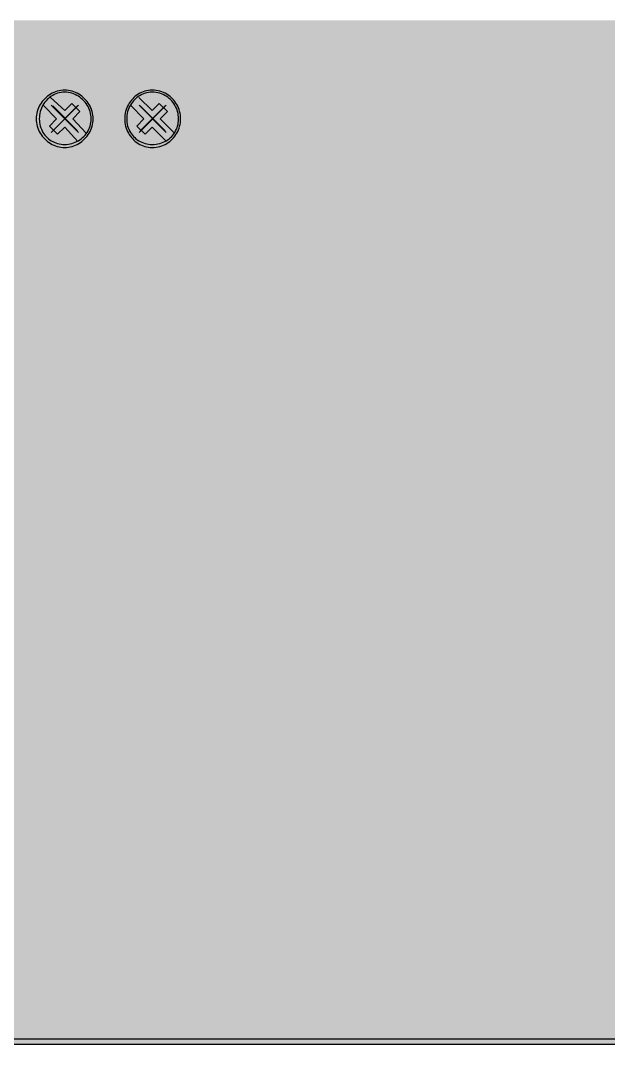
# Model space of a CAD drawing. Header units: millimetres. Extents: x 0 to 966, y -664 to 90.
# Drawn here: x 608.5 to 660.2, y -390 to -300 of the extents above; entities that cross this region are included whole.
import ezdxf

# ---------------------------------------------------------------- set-up
doc = ezdxf.new("R2010")
doc.units = ezdxf.units.MM
for name, color, linetype in [('HDL_BODY', 7, 'Continuous'), ('HDL_COLOUR', 7, 'Continuous'), ('HDL_DETAIL', 7, 'Continuous'), ('HDL_PRINT', 7, 'Continuous')]:
    doc.layers.add(name, color=color, linetype=linetype)

# ---------------------------------------------------------------- blocks, each defined once
blk = doc.blocks.new('M_DM06.1_FRONT')
at = {"layer": 'HDL_BODY', "true_color": 0x202126}
blk.add_hatch(color=250, dxfattribs=at).paths.add_polyline_path([(0, 0), (216, 0), (216, 90), (0, 90)])
at = {"layer": 'HDL_BODY', "true_color": 0x2a2a30}
blk.add_hatch(color=250, dxfattribs=at).paths.add_polyline_path([(0.4, 20.52), (215.6, 20.52), (215.6, 68.31), (0.4, 68.31)])
at = {"layer": 'HDL_BODY', "true_color": 0x23242a}
blk.add_hatch(color=250, dxfattribs=at).paths.add_polyline_path([(0.4, 0.5), (215.6, 0.5), (215.6, 19.8), (0.4, 19.8)])
at = {"layer": 'HDL_COLOUR', "true_color": 0x1a332c}
for points in [[(114.91, 81.355), (114.904, 81.523), (114.887, 81.688), (114.858, 81.851), (114.818, 82.011), (114.768, 82.167), (114.707, 82.319), (114.638, 82.466), (114.559, 82.609), (114.471, 82.746), (114.376, 82.877), (114.272, 83.003), (114.161, 83.122), (114.043, 83.233), (113.918, 83.337), (113.788, 83.434), (113.651, 83.522), (113.51, 83.601), (113.363, 83.671), (113.213, 83.732), (113.058, 83.782), (112.9, 83.822), (112.738, 83.851), (112.574, 83.869), (112.408, 83.875), (112.241, 83.869), (112.077, 83.851), (111.916, 83.822), (111.757, 83.782), (111.603, 83.732), (111.452, 83.671), (111.305, 83.601), (111.164, 83.522), (111.028, 83.434), (110.897, 83.337), (110.772, 83.233), (110.654, 83.122), (110.543, 83.003), (110.44, 82.877), (110.344, 82.746), (110.256, 82.609), (110.178, 82.466), (110.108, 82.319), (110.048, 82.167), (109.998, 82.011), (109.958, 81.851), (109.929, 81.688), (109.911, 81.523), (109.905, 81.355), (109.911, 81.187), (109.929, 81.022), (109.958, 80.86), (109.998, 80.7), (110.048, 80.544), (110.108, 80.393), (110.178, 80.245), (110.256, 80.103), (110.344, 79.966), (110.44, 79.834), (110.543, 79.709), (110.654, 79.591), (110.772, 79.479), (110.897, 79.375), (111.028, 79.279), (111.164, 79.191), (111.305, 79.111), (111.452, 79.041), (111.603, 78.981), (111.757, 78.93), (111.916, 78.89), (112.077, 78.861), (112.241, 78.844), (112.408, 78.838), (112.574, 78.844), (112.738, 78.861), (112.9, 78.89), (113.058, 78.93), (113.213, 78.981), (113.363, 79.041), (113.51, 79.111), (113.651, 79.191), (113.788, 79.279), (113.918, 79.375), (114.043, 79.479), (114.161, 79.591), (114.272, 79.709), (114.376, 79.834), (114.471, 79.966), (114.559, 80.103), (114.638, 80.245), (114.707, 80.393), (114.768, 80.544), (114.818, 80.7), (114.858, 80.86), (114.887, 81.022), (114.904, 81.187), (114.91, 81.355)], [(122.593, 81.355), (122.587, 81.523), (122.571, 81.688), (122.544, 81.851), (122.507, 82.011), (122.46, 82.167), (122.403, 82.319), (122.337, 82.466), (122.262, 82.609), (122.178, 82.746), (122.086, 82.877), (121.986, 83.003), (121.878, 83.122), (121.762, 83.233), (121.64, 83.337), (121.51, 83.434), (121.374, 83.522), (121.232, 83.601), (121.084, 83.671), (120.931, 83.732), (120.772, 83.782), (120.608, 83.822), (120.44, 83.851), (120.267, 83.869), (120.09, 83.875), (119.924, 83.869), (119.762, 83.851), (119.602, 83.822), (119.447, 83.782), (119.295, 83.732), (119.149, 83.671), (119.007, 83.601), (118.87, 83.522), (118.739, 83.434), (118.614, 83.337), (118.495, 83.233), (118.382, 83.122), (118.277, 83.003), (118.179, 82.877), (118.088, 82.746), (118.006, 82.609), (117.932, 82.466), (117.867, 82.319), (117.811, 82.167), (117.764, 82.011), (117.727, 81.851), (117.7, 81.688), (117.684, 81.523), (117.678, 81.355), (117.684, 81.187), (117.7, 81.022), (117.727, 80.86), (117.764, 80.7), (117.811, 80.544), (117.867, 80.393), (117.932, 80.245), (118.006, 80.103), (118.088, 79.966), (118.179, 79.834), (118.277, 79.709), (118.382, 79.591), (118.495, 79.479), (118.614, 79.375), (118.739, 79.279), (118.87, 79.191), (119.007, 79.111), (119.149, 79.041), (119.295, 78.981), (119.447, 78.93), (119.602, 78.89), (119.762, 78.861), (119.924, 78.844), (120.09, 78.838), (120.267, 78.844), (120.44, 78.861), (120.608, 78.89), (120.772, 78.93), (120.931, 78.981), (121.084, 79.041), (121.232, 79.111), (121.374, 79.191), (121.51, 79.279), (121.64, 79.375), (121.762, 79.479), (121.878, 79.591), (121.986, 79.709), (122.086, 79.834), (122.178, 79.966), (122.262, 80.103), (122.337, 80.245), (122.403, 80.393), (122.46, 80.544), (122.507, 80.7), (122.544, 80.86), (122.571, 81.022), (122.587, 81.187), (122.593, 81.355)], [(114.729, 81.355), (114.723, 81.518), (114.706, 81.679), (114.677, 81.837), (114.637, 81.991), (114.587, 82.142), (114.527, 82.288), (114.457, 82.43), (114.378, 82.567), (114.291, 82.698), (114.195, 82.823), (114.092, 82.941), (113.982, 83.053), (113.864, 83.157), (113.74, 83.253), (113.61, 83.341), (113.475, 83.421), (113.334, 83.491), (113.189, 83.552), (113.039, 83.602), (112.886, 83.643), (112.729, 83.672), (112.57, 83.69), (112.408, 83.696), (112.246, 83.69), (112.088, 83.672), (111.933, 83.643), (111.783, 83.602), (111.637, 83.552), (111.496, 83.491), (111.36, 83.421), (111.229, 83.341), (111.105, 83.253), (110.986, 83.157), (110.875, 83.053), (110.77, 82.941), (110.672, 82.823), (110.582, 82.698), (110.5, 82.567), (110.426, 82.43), (110.361, 82.288), (110.305, 82.142), (110.259, 81.991), (110.222, 81.837), (110.195, 81.679), (110.179, 81.518), (110.173, 81.355), (110.179, 81.192), (110.195, 81.033), (110.222, 80.877), (110.259, 80.726), (110.305, 80.579), (110.361, 80.437), (110.426, 80.3), (110.5, 80.168), (110.582, 80.043), (110.672, 79.924), (110.77, 79.811), (110.875, 79.705), (110.986, 79.607), (111.105, 79.516), (111.229, 79.434), (111.36, 79.36), (111.496, 79.294), (111.637, 79.238), (111.783, 79.191), (111.933, 79.154), (112.088, 79.127), (112.246, 79.11), (112.408, 79.105), (112.57, 79.11), (112.729, 79.127), (112.886, 79.154), (113.039, 79.191), (113.189, 79.238), (113.334, 79.294), (113.475, 79.36), (113.61, 79.434), (113.74, 79.516), (113.864, 79.607), (113.982, 79.705), (114.092, 79.811), (114.195, 79.924), (114.291, 80.043), (114.378, 80.168), (114.457, 80.3), (114.527, 80.437), (114.587, 80.579), (114.637, 80.726), (114.677, 80.877), (114.706, 81.033), (114.723, 81.192), (114.729, 81.355)], [(122.415, 81.355), (122.409, 81.518), (122.393, 81.679), (122.366, 81.837), (122.329, 81.991), (122.282, 82.142), (122.225, 82.288), (122.159, 82.43), (122.085, 82.567), (122.001, 82.698), (121.909, 82.823), (121.809, 82.941), (121.701, 83.053), (121.586, 83.157), (121.463, 83.253), (121.334, 83.341), (121.198, 83.421), (121.056, 83.491), (120.908, 83.552), (120.755, 83.602), (120.596, 83.643), (120.432, 83.672), (120.263, 83.69), (120.09, 83.696), (119.929, 83.69), (119.77, 83.672), (119.616, 83.643), (119.466, 83.602), (119.32, 83.552), (119.179, 83.491), (119.043, 83.421), (118.912, 83.341), (118.787, 83.253), (118.669, 83.157), (118.557, 83.053), (118.452, 82.941), (118.355, 82.823), (118.265, 82.698), (118.183, 82.567), (118.109, 82.43), (118.044, 82.288), (117.988, 82.142), (117.941, 81.991), (117.905, 81.837), (117.878, 81.679), (117.862, 81.518), (117.856, 81.355), (117.862, 81.192), (117.878, 81.033), (117.905, 80.877), (117.941, 80.726), (117.988, 80.579), (118.044, 80.437), (118.109, 80.3), (118.183, 80.168), (118.265, 80.043), (118.355, 79.924), (118.452, 79.811), (118.557, 79.705), (118.669, 79.607), (118.787, 79.516), (118.912, 79.434), (119.043, 79.36), (119.179, 79.294), (119.32, 79.238), (119.466, 79.191), (119.616, 79.154), (119.77, 79.127), (119.929, 79.11), (120.09, 79.105), (120.263, 79.11), (120.432, 79.127), (120.596, 79.154), (120.755, 79.191), (120.908, 79.238), (121.056, 79.294), (121.198, 79.36), (121.334, 79.434), (121.463, 79.516), (121.586, 79.607), (121.701, 79.705), (121.809, 79.811), (121.909, 79.924), (122.001, 80.043), (122.085, 80.168), (122.159, 80.3), (122.225, 80.437), (122.282, 80.579), (122.329, 80.726), (122.366, 80.877), (122.393, 81.033), (122.409, 81.192), (122.415, 81.355)]]:
    blk.add_hatch(color=250, dxfattribs=at).paths.add_polyline_path(points)
at = {"layer": 'HDL_COLOUR', "true_color": 0x9ea4a8}
for points in [[(114.159, 81.356), (114.145, 81.586), (114.1, 81.813), (114.026, 82.031), (113.925, 82.238), (113.797, 82.43), (113.646, 82.603), (113.474, 82.755), (113.284, 82.883), (113.078, 82.985), (112.861, 83.059), (112.636, 83.104), (112.408, 83.119), (112.179, 83.104), (111.954, 83.059), (111.737, 82.985), (111.532, 82.883), (111.341, 82.755), (111.169, 82.603), (111.018, 82.43), (110.891, 82.238), (110.789, 82.031), (110.716, 81.813), (110.671, 81.586), (110.656, 81.356), (110.671, 81.126), (110.716, 80.9), (110.789, 80.682), (110.891, 80.475), (111.018, 80.283), (111.169, 80.11), (111.341, 79.958), (111.532, 79.829), (111.737, 79.727), (111.954, 79.653), (112.179, 79.608), (112.408, 79.593), (112.636, 79.608), (112.861, 79.653), (113.078, 79.727), (113.284, 79.829), (113.474, 79.958), (113.646, 80.11), (113.797, 80.283), (113.925, 80.475), (114.026, 80.682), (114.1, 80.9), (114.145, 81.126)], [(114.046, 81.4), (114.032, 81.61), (113.992, 81.816), (113.925, 82.015), (113.832, 82.204), (113.716, 82.378), (113.579, 82.537), (113.422, 82.675), (113.249, 82.792), (113.062, 82.885), (112.864, 82.952), (112.66, 82.993), (112.451, 83.007), (112.243, 82.993), (112.039, 82.952), (111.841, 82.885), (111.654, 82.792), (111.481, 82.675), (111.324, 82.537), (111.186, 82.378), (111.07, 82.204), (110.978, 82.015), (110.911, 81.816), (110.87, 81.61), (110.857, 81.4), (110.87, 81.191), (110.911, 80.984), (110.978, 80.785), (111.07, 80.597), (111.186, 80.422), (111.324, 80.264), (111.481, 80.126), (111.654, 80.009), (111.841, 79.916), (112.039, 79.848), (112.243, 79.807), (112.451, 79.793), (112.66, 79.807), (112.864, 79.848), (113.062, 79.916), (113.249, 80.009), (113.422, 80.126), (113.579, 80.264), (113.716, 80.422), (113.832, 80.597), (113.925, 80.785), (113.992, 80.984), (114.032, 81.191)], [(121.856, 81.356), (121.841, 81.586), (121.797, 81.813), (121.725, 82.031), (121.625, 82.238), (121.5, 82.43), (121.352, 82.603), (121.183, 82.755), (120.996, 82.883), (120.794, 82.985), (120.581, 83.059), (120.36, 83.104), (120.136, 83.119), (119.911, 83.104), (119.69, 83.059), (119.477, 82.985), (119.275, 82.883), (119.088, 82.755), (118.919, 82.603), (118.771, 82.43), (118.646, 82.238), (118.546, 82.031), (118.474, 81.813), (118.43, 81.586), (118.415, 81.356), (118.43, 81.126), (118.474, 80.9), (118.546, 80.682), (118.646, 80.475), (118.771, 80.283), (118.919, 80.11), (119.088, 79.958), (119.275, 79.829), (119.477, 79.727), (119.69, 79.653), (119.911, 79.608), (120.136, 79.593), (120.36, 79.608), (120.581, 79.653), (120.794, 79.727), (120.996, 79.829), (121.183, 79.958), (121.352, 80.11), (121.5, 80.283), (121.625, 80.475), (121.725, 80.682), (121.797, 80.9), (121.841, 81.126)], [(121.731, 81.4), (121.718, 81.61), (121.677, 81.816), (121.61, 82.015), (121.517, 82.204), (121.401, 82.378), (121.264, 82.537), (121.107, 82.675), (120.933, 82.792), (120.746, 82.885), (120.549, 82.952), (120.344, 82.993), (120.136, 83.007), (119.927, 82.993), (119.723, 82.952), (119.525, 82.885), (119.338, 82.792), (119.164, 82.675), (119.007, 82.537), (118.87, 82.378), (118.754, 82.204), (118.661, 82.015), (118.594, 81.816), (118.554, 81.61), (118.54, 81.4), (118.554, 81.191), (118.594, 80.984), (118.661, 80.785), (118.754, 80.597), (118.87, 80.422), (119.007, 80.264), (119.164, 80.126), (119.338, 80.009), (119.525, 79.916), (119.723, 79.848), (119.927, 79.807), (120.136, 79.793), (120.344, 79.807), (120.549, 79.848), (120.746, 79.916), (120.933, 80.009), (121.107, 80.126), (121.264, 80.264), (121.401, 80.422), (121.517, 80.597), (121.61, 80.785), (121.677, 80.984), (121.718, 81.191)]]:
    blk.add_hatch(color=253, dxfattribs=at).paths.add_polyline_path(points)
at = {"layer": 'HDL_PRINT', "true_color": 0xdee1e9}
for points in [[(111.425, 75.237), (111.425, 77.848), (113.3, 77.848), (113.3, 77.577), (111.784, 77.577), (111.784, 76.767), (113.213, 76.767), (113.213, 76.409), (111.784, 76.409), (111.784, 75.507), (113.391, 75.507), (113.391, 75.237), (111.425, 75.237)], [(119.288, 75.237), (119.288, 77.848), (120.983, 77.848), (120.983, 77.577), (119.554, 77.577), (119.554, 76.767), (120.805, 76.767), (120.805, 76.409), (119.554, 76.409), (119.554, 75.237), (119.288, 75.237)]]:
    blk.add_hatch(color=254, dxfattribs=at).paths.add_polyline_path(points)
at = {"layer": 'HDL_DETAIL', "color": 251, "true_color": 0x52555c}
for points in [[(114.91, 81.355), (114.904, 81.523), (114.887, 81.688), (114.858, 81.851), (114.818, 82.011), (114.768, 82.167), (114.707, 82.319), (114.638, 82.466), (114.559, 82.609), (114.471, 82.746), (114.376, 82.877), (114.272, 83.003), (114.161, 83.122), (114.043, 83.233), (113.918, 83.337), (113.788, 83.434), (113.651, 83.522), (113.51, 83.601), (113.363, 83.671), (113.213, 83.732), (113.058, 83.782), (112.9, 83.822), (112.738, 83.851), (112.574, 83.869), (112.408, 83.875), (112.241, 83.869), (112.077, 83.851), (111.916, 83.822), (111.757, 83.782), (111.603, 83.732), (111.452, 83.671), (111.305, 83.601), (111.164, 83.522), (111.028, 83.434), (110.897, 83.337), (110.772, 83.233), (110.654, 83.122), (110.543, 83.003), (110.44, 82.877), (110.344, 82.746), (110.256, 82.609), (110.178, 82.466), (110.108, 82.319), (110.048, 82.167), (109.998, 82.011), (109.958, 81.851), (109.929, 81.688), (109.911, 81.523), (109.905, 81.355), (109.911, 81.187), (109.929, 81.022), (109.958, 80.86), (109.998, 80.7), (110.048, 80.544), (110.108, 80.393), (110.178, 80.245), (110.256, 80.103), (110.344, 79.966), (110.44, 79.834), (110.543, 79.709), (110.654, 79.591), (110.772, 79.479), (110.897, 79.375), (111.028, 79.279), (111.164, 79.191), (111.305, 79.111), (111.452, 79.041), (111.603, 78.981), (111.757, 78.93), (111.916, 78.89), (112.077, 78.861), (112.241, 78.844), (112.408, 78.838), (112.574, 78.844), (112.738, 78.861), (112.9, 78.89), (113.058, 78.93), (113.213, 78.981), (113.363, 79.041), (113.51, 79.111), (113.651, 79.191), (113.788, 79.279), (113.918, 79.375), (114.043, 79.479), (114.161, 79.591), (114.272, 79.709), (114.376, 79.834), (114.471, 79.966), (114.559, 80.103), (114.638, 80.245), (114.707, 80.393), (114.768, 80.544), (114.818, 80.7), (114.858, 80.86), (114.887, 81.022), (114.904, 81.187), (114.91, 81.355)], [(122.593, 81.355), (122.587, 81.523), (122.571, 81.688), (122.544, 81.851), (122.507, 82.011), (122.46, 82.167), (122.403, 82.319), (122.337, 82.466), (122.262, 82.609), (122.178, 82.746), (122.086, 82.877), (121.986, 83.003), (121.878, 83.122), (121.762, 83.233), (121.64, 83.337), (121.51, 83.434), (121.374, 83.522), (121.232, 83.601), (121.084, 83.671), (120.931, 83.732), (120.772, 83.782), (120.608, 83.822), (120.44, 83.851), (120.267, 83.869), (120.09, 83.875), (119.924, 83.869), (119.762, 83.851), (119.602, 83.822), (119.447, 83.782), (119.295, 83.732), (119.149, 83.671), (119.007, 83.601), (118.87, 83.522), (118.739, 83.434), (118.614, 83.337), (118.495, 83.233), (118.382, 83.122), (118.277, 83.003), (118.179, 82.877), (118.088, 82.746), (118.006, 82.609), (117.932, 82.466), (117.867, 82.319), (117.811, 82.167), (117.764, 82.011), (117.727, 81.851), (117.7, 81.688), (117.684, 81.523), (117.678, 81.355), (117.684, 81.187), (117.7, 81.022), (117.727, 80.86), (117.764, 80.7), (117.811, 80.544), (117.867, 80.393), (117.932, 80.245), (118.006, 80.103), (118.088, 79.966), (118.179, 79.834), (118.277, 79.709), (118.382, 79.591), (118.495, 79.479), (118.614, 79.375), (118.739, 79.279), (118.87, 79.191), (119.007, 79.111), (119.149, 79.041), (119.295, 78.981), (119.447, 78.93), (119.602, 78.89), (119.762, 78.861), (119.924, 78.844), (120.09, 78.838), (120.267, 78.844), (120.44, 78.861), (120.608, 78.89), (120.772, 78.93), (120.931, 78.981), (121.084, 79.041), (121.232, 79.111), (121.374, 79.191), (121.51, 79.279), (121.64, 79.375), (121.762, 79.479), (121.878, 79.591), (121.986, 79.709), (122.086, 79.834), (122.178, 79.966), (122.262, 80.103), (122.337, 80.245), (122.403, 80.393), (122.46, 80.544), (122.507, 80.7), (122.544, 80.86), (122.571, 81.022), (122.587, 81.187), (122.593, 81.355)], [(114.729, 81.355), (114.723, 81.518), (114.706, 81.679), (114.677, 81.837), (114.637, 81.991), (114.587, 82.142), (114.527, 82.288), (114.457, 82.43), (114.378, 82.567), (114.291, 82.698), (114.195, 82.823), (114.092, 82.941), (113.982, 83.053), (113.864, 83.157), (113.74, 83.253), (113.61, 83.341), (113.475, 83.421), (113.334, 83.491), (113.189, 83.552), (113.039, 83.602), (112.886, 83.643), (112.729, 83.672), (112.57, 83.69), (112.408, 83.696), (112.246, 83.69), (112.088, 83.672), (111.933, 83.643), (111.783, 83.602), (111.637, 83.552), (111.496, 83.491), (111.36, 83.421), (111.229, 83.341), (111.105, 83.253), (110.986, 83.157), (110.875, 83.053), (110.77, 82.941), (110.672, 82.823), (110.582, 82.698), (110.5, 82.567), (110.426, 82.43), (110.361, 82.288), (110.305, 82.142), (110.259, 81.991), (110.222, 81.837), (110.195, 81.679), (110.179, 81.518), (110.173, 81.355), (110.179, 81.192), (110.195, 81.033), (110.222, 80.877), (110.259, 80.726), (110.305, 80.579), (110.361, 80.437), (110.426, 80.3), (110.5, 80.168), (110.582, 80.043), (110.672, 79.924), (110.77, 79.811), (110.875, 79.705), (110.986, 79.607), (111.105, 79.516), (111.229, 79.434), (111.36, 79.36), (111.496, 79.294), (111.637, 79.238), (111.783, 79.191), (111.933, 79.154), (112.088, 79.127), (112.246, 79.11), (112.408, 79.105), (112.57, 79.11), (112.729, 79.127), (112.886, 79.154), (113.039, 79.191), (113.189, 79.238), (113.334, 79.294), (113.475, 79.36), (113.61, 79.434), (113.74, 79.516), (113.864, 79.607), (113.982, 79.705), (114.092, 79.811), (114.195, 79.924), (114.291, 80.043), (114.378, 80.168), (114.457, 80.3), (114.527, 80.437), (114.587, 80.579), (114.637, 80.726), (114.677, 80.877), (114.706, 81.033), (114.723, 81.192), (114.729, 81.355)], [(122.415, 81.355), (122.409, 81.518), (122.393, 81.679), (122.366, 81.837), (122.329, 81.991), (122.282, 82.142), (122.225, 82.288), (122.159, 82.43), (122.085, 82.567), (122.001, 82.698), (121.909, 82.823), (121.809, 82.941), (121.701, 83.053), (121.586, 83.157), (121.463, 83.253), (121.334, 83.341), (121.198, 83.421), (121.056, 83.491), (120.908, 83.552), (120.755, 83.602), (120.596, 83.643), (120.432, 83.672), (120.263, 83.69), (120.09, 83.696), (119.929, 83.69), (119.77, 83.672), (119.616, 83.643), (119.466, 83.602), (119.32, 83.552), (119.179, 83.491), (119.043, 83.421), (118.912, 83.341), (118.787, 83.253), (118.669, 83.157), (118.557, 83.053), (118.452, 82.941), (118.355, 82.823), (118.265, 82.698), (118.183, 82.567), (118.109, 82.43), (118.044, 82.288), (117.988, 82.142), (117.941, 81.991), (117.905, 81.837), (117.878, 81.679), (117.862, 81.518), (117.856, 81.355), (117.862, 81.192), (117.878, 81.033), (117.905, 80.877), (117.941, 80.726), (117.988, 80.579), (118.044, 80.437), (118.109, 80.3), (118.183, 80.168), (118.265, 80.043), (118.355, 79.924), (118.452, 79.811), (118.557, 79.705), (118.669, 79.607), (118.787, 79.516), (118.912, 79.434), (119.043, 79.36), (119.179, 79.294), (119.32, 79.238), (119.466, 79.191), (119.616, 79.154), (119.77, 79.127), (119.929, 79.11), (120.09, 79.105), (120.263, 79.11), (120.432, 79.127), (120.596, 79.154), (120.755, 79.191), (120.908, 79.238), (121.056, 79.294), (121.198, 79.36), (121.334, 79.434), (121.463, 79.516), (121.586, 79.607), (121.701, 79.705), (121.809, 79.811), (121.909, 79.924), (122.001, 80.043), (122.085, 80.168), (122.159, 80.3), (122.225, 80.437), (122.282, 80.579), (122.329, 80.726), (122.366, 80.877), (122.393, 81.033), (122.409, 81.192), (122.415, 81.355)]]:
    blk.add_lwpolyline(points, close=True, dxfattribs=at)
for points in [[(112.408, 82.074), (111.156, 83.243)], [(120.09, 82.074), (118.929, 83.243)], [(110.532, 82.524), (111.693, 81.355)], [(112.408, 82.074), (113.032, 82.706)], [(113.032, 82.706), (113.746, 81.986)], [(113.746, 81.986), (113.122, 81.355)], [(118.215, 82.524), (119.376, 81.355)], [(120.09, 82.074), (120.717, 82.706)], [(120.717, 82.706), (121.432, 81.986)], [(121.432, 81.986), (120.805, 81.355)], [(111.069, 80.726), (111.693, 81.355)], [(114.283, 80.095), (113.122, 81.355)], [(118.752, 80.726), (119.376, 81.355)], [(122.056, 80.095), (120.805, 81.355)], [(111.069, 80.726), (111.784, 80.007)], [(112.408, 80.635), (111.784, 80.007)], [(112.408, 80.635), (113.569, 79.375)], [(118.752, 80.726), (119.466, 80.007)], [(120.09, 80.635), (119.466, 80.007)], [(120.09, 80.635), (121.342, 79.375)], [(201.21, 0.476), (0, 0.476)], [(200.851, 0), (0.378, 0)]]:
    blk.add_lwpolyline(points, dxfattribs=at)
at = {"layer": 'HDL_DETAIL', "color": 250, "true_color": 0x25292b}
for points in [[(111.206, 80.147), (113.609, 82.565)], [(111.206, 82.565), (113.609, 80.147)], [(111.358, 80.298), (113.545, 82.502)], [(111.358, 82.502), (113.545, 80.298)], [(118.956, 80.147), (121.315, 82.565)], [(118.956, 82.565), (121.315, 80.147)], [(119.041, 80.298), (121.23, 82.502)], [(119.041, 82.502), (121.23, 80.298)]]:
    blk.add_lwpolyline(points, dxfattribs=at)

msp = doc.modelspace()

# ---------------------------------------------------------------- block references
msp.add_blockref('M_DM06.1_FRONT', (500, -390))

doc.saveas('drawing.dxf')
